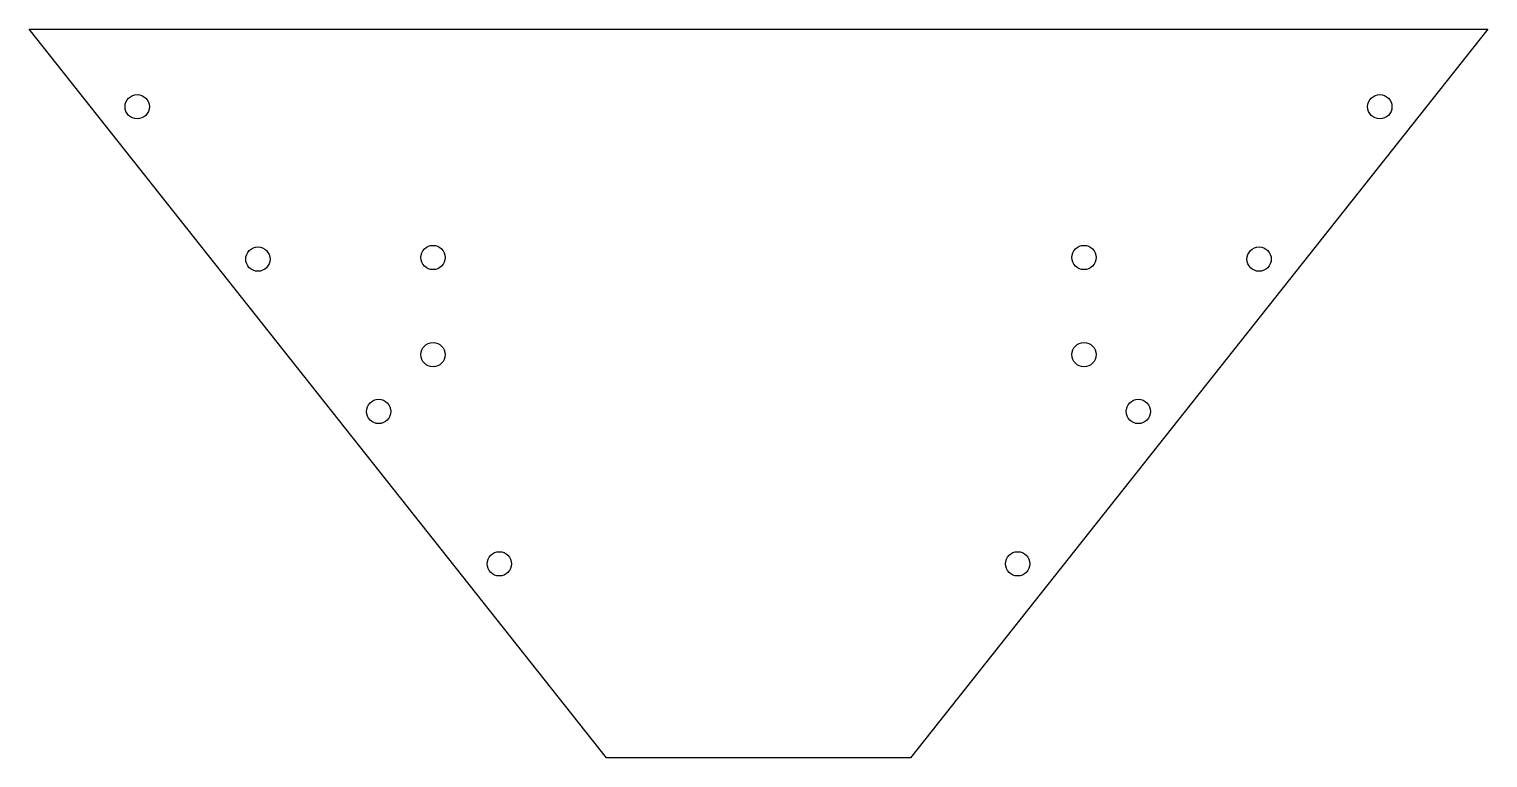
# Model space of a CAD drawing. Header units: inches. Extents: x 0 to 60, y 0 to 30.
import ezdxf

# ---------------------------------------------------------------- set-up
doc = ezdxf.new("R2010")
doc.units = ezdxf.units.IN
doc.header["$MEASUREMENT"] = 0
doc.layers.add('CUT', color=7, linetype='Continuous')

msp = doc.modelspace()

# ---------------------------------------------------------------- linework, layer by layer
at = {"layer": 'CUT'}
for p, q in [((23.75, 0), (0, 30)), ((0, 30), (60, 30)), ((60, 30), (36.25, 0)), ((36.25, 0), (23.75, 0))]:
    msp.add_line(p, q, dxfattribs=at)
for centre in [(4.443, 26.805), (55.557, 26.805), (9.408, 20.532), (16.613, 20.599), (43.387, 20.599), (50.592, 20.532), (16.613, 16.599), (43.387, 16.599), (14.374, 14.26), (45.626, 14.26), (19.34, 7.987), (40.66, 7.987)]:
    msp.add_circle(centre, 0.5, dxfattribs=at)

doc.saveas('drawing.dxf')
